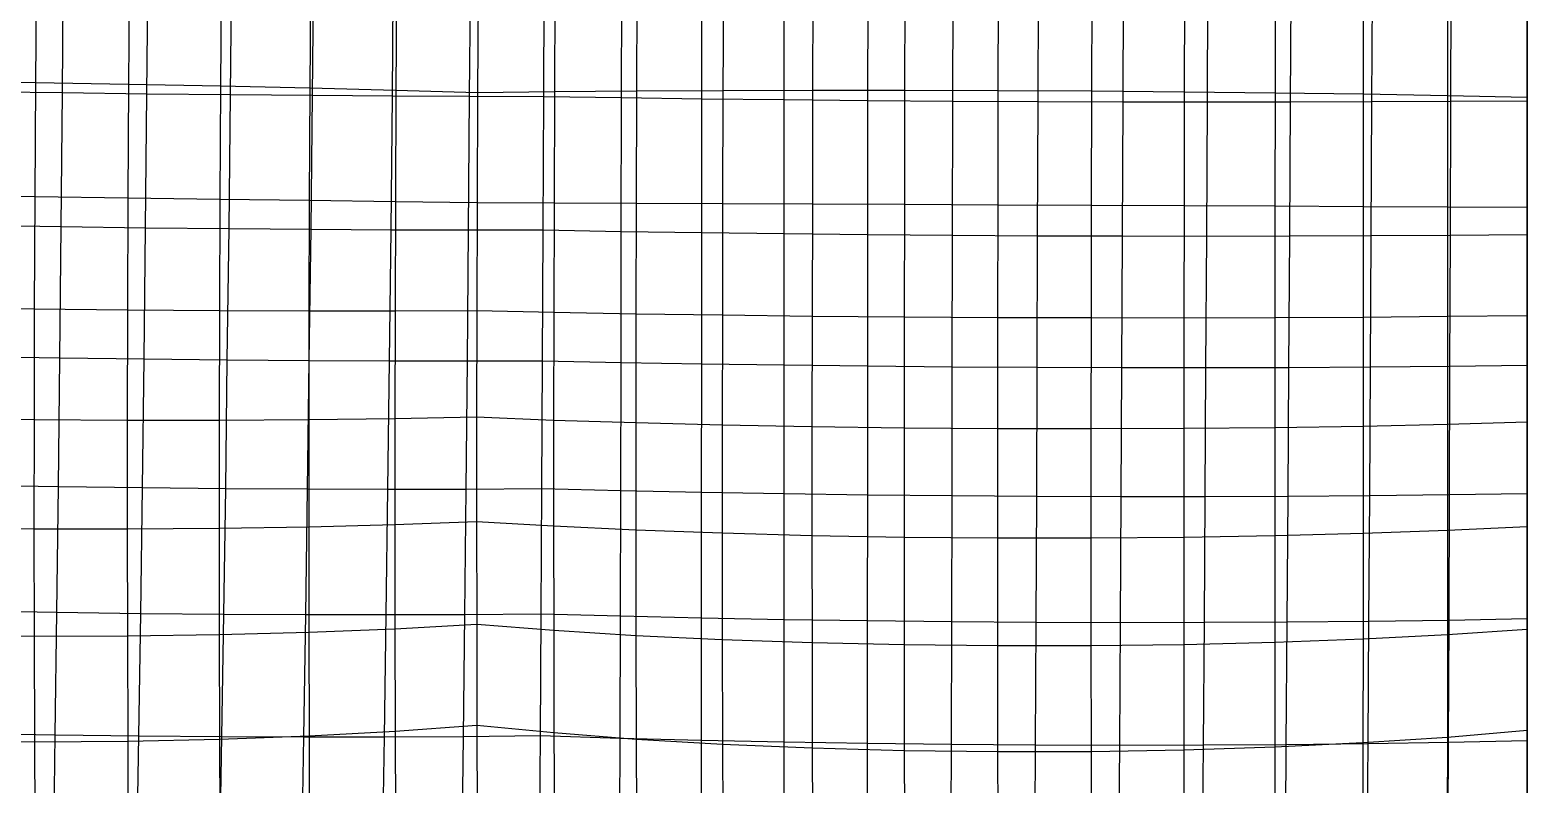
# Model space of a CAD drawing. Extents: x -429 to 429, y -1 to 209.
# Drawn here: x -37.22 to -0.01, y 36.26 to 55.01 of the extents above; entities that cross this region are included whole.
import ezdxf

# ---------------------------------------------------------------- set-up
doc = ezdxf.new("R2010")
doc.units = 0

msp = doc.modelspace()

# ---------------------------------------------------------------- linework, layer by layer
at = {"layer": 'default', "color": 5, "linetype": 'CONTINUOUS'}
for p, q in [((-37.06, 56.584, -25.895), (-37.082, 53.706, -26.003)), ((-34.745, 56.537, -25.692), (-34.765, 53.666, -25.799)), ((-32.465, 56.478, -25.246), (-32.483, 53.621, -25.353)), ((-30.244, 56.409, -24.563), (-30.261, 53.571, -24.669)), ((-28.107, 56.33, -23.649), (-28.123, 53.516, -23.754)), ((-26.079, 56.243, -22.517), (-26.093, 53.457, -22.62)), ((-26.079, 56.243, -22.517), (-26.093, 53.457, -22.62)), ((-24.168, 56.297, -23.834), (-24.181, 53.482, -23.939)), ((-22.128, 56.34, -24.943), (-22.14, 53.5, -25.049)), ((-19.982, 56.371, -25.831), (-19.993, 53.512, -25.939)), ((-17.754, 56.391, -26.489), (-17.764, 53.517, -26.597)), ((-15.469, 56.4, -26.908), (-15.478, 53.517, -27.016)), ((-13.151, 56.396, -27.085), (-13.159, 53.51, -27.193)), ((-10.828, 56.38, -27.017), (-10.835, 53.497, -27.125)), ((-8.524, 56.353, -26.705), (-8.53, 53.478, -26.813)), ((-6.266, 56.314, -26.152), (-6.27, 53.453, -26.26)), ((-4.077, 56.264, -25.366), (-4.08, 53.422, -25.472)), ((-1.984, 56.204, -24.353), (-1.985, 53.386, -24.458)), ((-0.008, 56.134, -23.126), (-0.008, 53.345, -23.23)), ((-39.406, 53.74, -25.962), (-37.082, 53.706, -26.003)), ((-37.082, 53.706, -26.003), (-37.098, 50.871, -26.041)), ((-37.082, 53.706, -26.003), (-34.765, 53.666, -25.799)), ((-34.765, 53.666, -25.799), (-34.781, 50.84, -25.837)), ((-34.765, 53.666, -25.799), (-32.483, 53.621, -25.353)), ((-32.483, 53.621, -25.353), (-32.497, 50.809, -25.391)), ((-32.483, 53.621, -25.353), (-30.261, 53.571, -24.669)), ((-30.261, 53.571, -24.669), (-30.274, 50.779, -24.706)), ((-30.261, 53.571, -24.669), (-28.123, 53.516, -23.754)), ((-28.123, 53.516, -23.754), (-28.135, 50.75, -23.791)), ((-28.123, 53.516, -23.754), (-26.093, 53.457, -22.62)), ((-26.093, 53.457, -22.62), (-26.104, 50.722, -22.657)), ((-26.093, 53.457, -22.62), (-26.104, 50.722, -22.657)), ((-26.093, 53.457, -22.62), (-24.181, 53.482, -23.939)), ((-24.181, 53.482, -23.939), (-24.191, 50.714, -23.976)), ((-24.181, 53.482, -23.939), (-22.14, 53.5, -25.049)), ((-22.14, 53.5, -25.049), (-22.149, 50.706, -25.087)), ((-22.14, 53.5, -25.049), (-19.993, 53.512, -25.939)), ((-19.993, 53.512, -25.939), (-20.002, 50.697, -25.977)), ((-19.993, 53.512, -25.939), (-17.764, 53.517, -26.597)), ((-17.764, 53.517, -26.597), (-17.772, 50.688, -26.635)), ((-17.764, 53.517, -26.597), (-15.478, 53.517, -27.016)), ((-15.478, 53.517, -27.016), (-15.485, 50.678, -27.055)), ((-15.478, 53.517, -27.016), (-13.159, 53.51, -27.193)), ((-13.159, 53.51, -27.193), (-13.165, 50.668, -27.232)), ((-13.159, 53.51, -27.193), (-10.835, 53.497, -27.125)), ((-10.835, 53.497, -27.125), (-10.84, 50.658, -27.164)), ((-10.835, 53.497, -27.125), (-8.53, 53.478, -26.813)), ((-8.53, 53.478, -26.813), (-8.534, 50.647, -26.851)), ((-8.53, 53.478, -26.813), (-6.27, 53.453, -26.26)), ((-6.27, 53.453, -26.26), (-6.273, 50.637, -26.298)), ((-6.27, 53.453, -26.26), (-4.08, 53.422, -25.472)), ((-4.08, 53.422, -25.472), (-4.082, 50.627, -25.51)), ((-4.08, 53.422, -25.472), (-1.985, 53.386, -24.458)), ((-1.985, 53.386, -24.458), (-1.987, 50.617, -24.496)), ((-1.985, 53.386, -24.458), (-0.008, 53.345, -23.23)), ((-0.008, 53.345, -23.23), (-0.008, 50.607, -23.267)), ((-39.424, 50.903, -26), (-37.098, 50.871, -26.041)), ((-37.098, 50.871, -26.041), (-37.109, 48.079, -26.008)), ((-37.098, 50.871, -26.041), (-34.781, 50.84, -25.837)), ((-34.781, 50.84, -25.837), (-34.791, 48.056, -25.804)), ((-34.781, 50.84, -25.837), (-32.497, 50.809, -25.391)), ((-32.497, 50.809, -25.391), (-32.508, 48.04, -25.358)), ((-32.497, 50.809, -25.391), (-30.274, 50.779, -24.706)), ((-30.274, 50.779, -24.706), (-30.283, 48.031, -24.673)), ((-30.274, 50.779, -24.706), (-28.135, 50.75, -23.791)), ((-28.135, 50.75, -23.791), (-28.143, 48.029, -23.759)), ((-28.135, 50.75, -23.791), (-26.104, 50.722, -22.657)), ((-26.104, 50.722, -22.657), (-26.111, 48.034, -22.624)), ((-26.104, 50.722, -22.657), (-26.111, 48.034, -22.624)), ((-26.104, 50.722, -22.657), (-24.191, 50.714, -23.976)), ((-24.191, 50.714, -23.976), (-24.198, 47.993, -23.944)), ((-24.191, 50.714, -23.976), (-22.149, 50.706, -25.087)), ((-22.149, 50.706, -25.087), (-22.156, 47.957, -25.054)), ((-22.149, 50.706, -25.087), (-20.002, 50.697, -25.977)), ((-20.002, 50.697, -25.977), (-20.008, 47.926, -25.944)), ((-20.002, 50.697, -25.977), (-17.772, 50.688, -26.635)), ((-17.772, 50.688, -26.635), (-17.777, 47.9, -26.602)), ((-17.772, 50.688, -26.635), (-15.485, 50.678, -27.055)), ((-15.485, 50.678, -27.055), (-15.49, 47.881, -27.022)), ((-15.485, 50.678, -27.055), (-13.165, 50.668, -27.232)), ((-13.165, 50.668, -27.232), (-13.17, 47.867, -27.199)), ((-13.165, 50.668, -27.232), (-10.84, 50.658, -27.164)), ((-10.84, 50.658, -27.164), (-10.844, 47.86, -27.13)), ((-10.84, 50.658, -27.164), (-8.534, 50.647, -26.851)), ((-8.534, 50.647, -26.851), (-8.537, 47.859, -26.818)), ((-8.534, 50.647, -26.851), (-6.273, 50.637, -26.298)), ((-6.273, 50.637, -26.298), (-6.275, 47.864, -26.265)), ((-6.273, 50.637, -26.298), (-4.082, 50.627, -25.51)), ((-4.082, 50.627, -25.51), (-4.084, 47.875, -25.477)), ((-4.082, 50.627, -25.51), (-1.987, 50.617, -24.496)), ((-1.987, 50.617, -24.496), (-0.008, 50.607, -23.267)), ((-1.987, 50.617, -24.496), (-1.987, 47.893, -24.463)), ((-0.008, 50.607, -23.267), (-0.008, 47.916, -23.235)), ((-39.436, 48.108, -25.967), (-37.109, 48.079, -26.008)), ((-37.109, 48.079, -26.008), (-37.116, 45.326, -25.902)), ((-37.109, 48.079, -26.008), (-34.791, 48.056, -25.804)), ((-34.791, 48.056, -25.804), (-34.798, 45.312, -25.698)), ((-34.791, 48.056, -25.804), (-32.508, 48.04, -25.358)), ((-32.508, 48.04, -25.358), (-32.513, 45.312, -25.252)), ((-32.508, 48.04, -25.358), (-30.283, 48.031, -24.673)), ((-30.283, 48.031, -24.673), (-30.289, 45.325, -24.569)), ((-30.283, 48.031, -24.673), (-28.143, 48.029, -23.759)), ((-28.143, 48.029, -23.759), (-28.148, 45.351, -23.655)), ((-28.143, 48.029, -23.759), (-26.111, 48.034, -22.624)), ((-26.111, 48.034, -22.624), (-26.115, 45.39, -22.522)), ((-26.111, 48.034, -22.624), (-26.115, 45.39, -22.522)), ((-26.111, 48.034, -22.624), (-24.198, 47.993, -23.944)), ((-24.198, 47.993, -23.944), (-24.202, 45.315, -23.84)), ((-24.198, 47.993, -23.944), (-22.156, 47.957, -25.054)), ((-22.156, 47.957, -25.054), (-22.16, 45.249, -24.95)), ((-22.156, 47.957, -25.054), (-20.008, 47.926, -25.944)), ((-20.008, 47.926, -25.944), (-20.011, 45.195, -25.838)), ((-20.008, 47.926, -25.944), (-17.777, 47.9, -26.602)), ((-17.777, 47.9, -26.602), (-17.781, 45.153, -26.496)), ((-17.777, 47.9, -26.602), (-15.49, 47.881, -27.022)), ((-15.49, 47.881, -27.022), (-15.493, 45.124, -26.916)), ((-15.49, 47.881, -27.022), (-13.17, 47.867, -27.199)), ((-13.17, 47.867, -27.199), (-13.172, 45.106, -27.092)), ((-13.17, 47.867, -27.199), (-10.844, 47.86, -27.13)), ((-10.844, 47.86, -27.13), (-10.846, 45.102, -27.024)), ((-10.844, 47.86, -27.13), (-8.537, 47.859, -26.818)), ((-8.537, 47.859, -26.818), (-8.539, 45.111, -26.712)), ((-8.537, 47.859, -26.818), (-6.275, 47.864, -26.265)), ((-6.275, 47.864, -26.265), (-6.277, 45.132, -26.159)), ((-6.275, 47.864, -26.265), (-4.084, 47.875, -25.477)), ((-4.084, 47.875, -25.477), (-4.085, 45.166, -25.372)), ((-4.084, 47.875, -25.477), (-1.987, 47.893, -24.463)), ((-1.987, 47.893, -24.463), (-1.988, 45.212, -24.36)), ((-1.987, 47.893, -24.463), (-0.008, 47.916, -23.235)), ((-0.008, 47.916, -23.235), (-0.008, 45.27, -23.132)), ((-39.443, 45.352, -25.861), (-37.116, 45.326, -25.902)), ((-37.116, 45.326, -25.902), (-37.118, 42.613, -25.722)), ((-37.116, 45.326, -25.902), (-34.798, 45.312, -25.698)), ((-34.798, 45.312, -25.698), (-34.799, 42.609, -25.519)), ((-34.798, 45.312, -25.698), (-32.513, 45.312, -25.252)), ((-32.513, 45.312, -25.252), (-32.515, 42.625, -25.074)), ((-32.513, 45.312, -25.252), (-30.289, 45.325, -24.569)), ((-30.289, 45.325, -24.569), (-30.29, 42.662, -24.392)), ((-30.289, 45.325, -24.569), (-28.148, 45.351, -23.655)), ((-28.148, 45.351, -23.655), (-28.149, 42.717, -23.48)), ((-28.148, 45.351, -23.655), (-26.115, 45.39, -22.522)), ((-26.115, 45.39, -22.522), (-26.116, 42.792, -22.349)), ((-26.115, 45.39, -22.522), (-26.116, 42.792, -22.349)), ((-26.115, 45.39, -22.522), (-24.202, 45.315, -23.84)), ((-24.202, 45.315, -23.84), (-24.203, 42.68, -23.665)), ((-24.202, 45.315, -23.84), (-22.16, 45.249, -24.95)), ((-22.16, 45.249, -24.95), (-22.161, 42.584, -24.772)), ((-22.16, 45.249, -24.95), (-20.011, 45.195, -25.838)), ((-20.011, 45.195, -25.838), (-20.012, 42.506, -25.659)), ((-20.011, 45.195, -25.838), (-17.781, 45.153, -26.496)), ((-17.781, 45.153, -26.496), (-17.782, 42.447, -26.316)), ((-17.781, 45.153, -26.496), (-15.493, 45.124, -26.916)), ((-15.493, 45.124, -26.916), (-13.172, 45.106, -27.092)), ((-15.493, 45.124, -26.916), (-15.493, 42.406, -26.735)), ((-13.172, 45.106, -27.092), (-13.173, 42.386, -26.911)), ((-13.172, 45.106, -27.092), (-10.846, 45.102, -27.024)), ((-10.846, 45.102, -27.024), (-10.847, 42.385, -26.843)), ((-10.846, 45.102, -27.024), (-8.539, 45.111, -26.712)), ((-8.539, 45.111, -26.712), (-6.277, 45.132, -26.159)), ((-8.539, 45.111, -26.712), (-8.539, 42.403, -26.532)), ((-6.277, 45.132, -26.159), (-4.085, 45.166, -25.372)), ((-6.277, 45.132, -26.159), (-6.277, 42.442, -25.98)), ((-4.085, 45.166, -25.372), (-1.988, 45.212, -24.36)), ((-4.085, 45.166, -25.372), (-4.085, 42.499, -25.195)), ((-1.988, 45.212, -24.36), (-0.008, 45.27, -23.132)), ((-1.988, 45.212, -24.36), (-1.988, 42.575, -24.184)), ((-0.008, 45.27, -23.132), (-0.008, 42.669, -22.959)), ((-28.149, 42.717, -23.48), (-26.116, 42.792, -22.349)), ((-26.116, 42.792, -22.349), (-24.203, 42.68, -23.665)), ((-26.116, 42.792, -22.349), (-26.114, 40.238, -22.105)), ((-26.116, 42.792, -22.349), (-26.114, 40.238, -22.105)), ((-39.445, 42.636, -25.68), (-37.118, 42.613, -25.722)), ((-37.118, 42.613, -25.722), (-34.799, 42.609, -25.519)), ((-37.118, 42.613, -25.722), (-37.114, 39.94, -25.466)), ((-34.799, 42.609, -25.519), (-32.515, 42.625, -25.074)), ((-34.799, 42.609, -25.519), (-34.796, 39.947, -25.264)), ((-32.515, 42.625, -25.074), (-30.29, 42.662, -24.392)), ((-32.515, 42.625, -25.074), (-32.512, 39.98, -24.821)), ((-30.29, 42.662, -24.392), (-28.149, 42.717, -23.48)), ((-30.29, 42.662, -24.392), (-30.287, 40.04, -24.141)), ((-28.149, 42.717, -23.48), (-28.147, 40.126, -23.232)), ((-24.203, 42.68, -23.665), (-22.161, 42.584, -24.772)), ((-24.203, 42.68, -23.665), (-24.201, 40.088, -23.417)), ((-22.161, 42.584, -24.772), (-20.012, 42.506, -25.659)), ((-22.161, 42.584, -24.772), (-22.159, 39.961, -24.521)), ((-20.012, 42.506, -25.659), (-17.782, 42.447, -26.316)), ((-20.012, 42.506, -25.659), (-20.011, 39.859, -25.406)), ((-17.782, 42.447, -26.316), (-15.493, 42.406, -26.735)), ((-17.782, 42.447, -26.316), (-17.78, 39.781, -26.061)), ((-8.539, 42.403, -26.532), (-6.277, 42.442, -25.98)), ((-6.277, 42.442, -25.98), (-4.085, 42.499, -25.195)), ((-6.277, 42.442, -25.98), (-6.277, 39.793, -25.727)), ((-4.085, 42.499, -25.195), (-1.988, 42.575, -24.184)), ((-4.085, 42.499, -25.195), (-4.085, 39.875, -24.943)), ((-1.988, 42.575, -24.184), (-0.008, 42.669, -22.959)), ((-1.988, 42.575, -24.184), (-1.988, 39.982, -23.936)), ((-0.008, 42.669, -22.959), (-0.008, 40.113, -22.714)), ((-15.493, 42.406, -26.735), (-13.173, 42.386, -26.911)), ((-15.493, 42.406, -26.735), (-15.492, 39.73, -26.478)), ((-13.173, 42.386, -26.911), (-10.847, 42.385, -26.843)), ((-13.173, 42.386, -26.911), (-13.172, 39.705, -26.655)), ((-10.847, 42.385, -26.843), (-8.539, 42.403, -26.532)), ((-10.847, 42.385, -26.843), (-10.846, 39.708, -26.587)), ((-8.539, 42.403, -26.532), (-8.539, 39.737, -26.277)), ((-28.147, 40.126, -23.232), (-26.114, 40.238, -22.105)), ((-26.114, 40.238, -22.105), (-24.201, 40.088, -23.417)), ((-26.114, 40.238, -22.105), (-26.108, 37.727, -21.789)), ((-26.114, 40.238, -22.105), (-26.108, 37.727, -21.789)), ((-39.441, 39.961, -25.425), (-37.114, 39.94, -25.466)), ((-37.114, 39.94, -25.466), (-34.796, 39.947, -25.264)), ((-37.114, 39.94, -25.466), (-37.106, 37.312, -25.117)), ((-34.796, 39.947, -25.264), (-32.512, 39.98, -24.821)), ((-34.796, 39.947, -25.264), (-34.789, 37.328, -24.918)), ((-32.512, 39.98, -24.821), (-30.287, 40.04, -24.141)), ((-32.512, 39.98, -24.821), (-32.506, 37.379, -24.48)), ((-30.287, 40.04, -24.141), (-28.147, 40.126, -23.232)), ((-30.287, 40.04, -24.141), (-30.282, 37.463, -23.806)), ((-28.147, 40.126, -23.232), (-28.142, 37.58, -22.906)), ((-24.201, 40.088, -23.417), (-22.159, 39.961, -24.521)), ((-24.201, 40.088, -23.417), (-24.194, 37.541, -23.091)), ((-22.159, 39.961, -24.521), (-20.011, 39.859, -25.406)), ((-22.159, 39.961, -24.521), (-22.151, 37.382, -24.187)), ((-20.011, 39.859, -25.406), (-17.78, 39.781, -26.061)), ((-20.011, 39.859, -25.406), (-20.003, 37.255, -25.065)), ((-6.277, 39.793, -25.727), (-4.085, 39.875, -24.943)), ((-4.085, 39.875, -24.943), (-4.087, 37.294, -24.608)), ((-4.085, 39.875, -24.943), (-1.988, 39.982, -23.936)), ((-1.988, 39.982, -23.936), (-1.989, 37.432, -23.609)), ((-1.988, 39.982, -23.936), (-0.008, 40.113, -22.714)), ((-0.008, 40.113, -22.714), (-0.008, 37.6, -22.398)), ((-17.78, 39.781, -26.061), (-15.492, 39.73, -26.478)), ((-17.78, 39.781, -26.061), (-17.774, 37.16, -25.714)), ((-15.492, 39.73, -26.478), (-13.172, 39.705, -26.655)), ((-15.492, 39.73, -26.478), (-15.487, 37.098, -26.129)), ((-13.172, 39.705, -26.655), (-10.846, 39.708, -26.587)), ((-13.172, 39.705, -26.655), (-13.169, 37.069, -26.304)), ((-10.846, 39.708, -26.587), (-8.539, 39.737, -26.277)), ((-10.846, 39.708, -26.587), (-10.844, 37.075, -26.237)), ((-8.539, 39.737, -26.277), (-6.277, 39.793, -25.727)), ((-8.539, 39.737, -26.277), (-8.539, 37.115, -25.93)), ((-6.277, 39.793, -25.727), (-6.278, 37.188, -25.385)), ((-28.142, 37.58, -22.906), (-26.108, 37.727, -21.789)), ((-26.108, 37.727, -21.789), (-24.194, 37.541, -23.091)), ((-26.108, 37.727, -21.789), (-26.099, 35.262, -21.403)), ((-26.108, 37.727, -21.789), (-26.099, 35.262, -21.403)), ((-1.989, 37.432, -23.609), (-0.008, 37.6, -22.398)), ((-0.008, 37.6, -22.398), (-0.008, 35.132, -22.011)), ((-39.431, 37.33, -25.075), (-37.106, 37.312, -25.117)), ((-37.106, 37.312, -25.117), (-34.789, 37.328, -24.918)), ((-37.106, 37.312, -25.117), (-37.092, 34.73, -24.686)), ((-34.789, 37.328, -24.918), (-32.506, 37.379, -24.48)), ((-34.789, 37.328, -24.918), (-34.778, 34.756, -24.491)), ((-32.506, 37.379, -24.48), (-30.282, 37.463, -23.806)), ((-32.506, 37.379, -24.48), (-32.497, 34.824, -24.059)), ((-30.282, 37.463, -23.806), (-28.142, 37.58, -22.906)), ((-30.282, 37.463, -23.806), (-30.274, 34.931, -23.395)), ((-28.142, 37.58, -22.906), (-28.134, 35.078, -22.506)), ((-24.194, 37.541, -23.091), (-22.151, 37.382, -24.187)), ((-24.194, 37.541, -23.091), (-24.182, 35.038, -22.691)), ((-22.151, 37.382, -24.187), (-20.003, 37.255, -25.065)), ((-22.151, 37.382, -24.187), (-22.139, 34.849, -23.775)), ((-20.003, 37.255, -25.065), (-17.774, 37.16, -25.714)), ((-20.003, 37.255, -25.065), (-19.992, 34.698, -24.644)), ((-6.278, 37.188, -25.385), (-4.087, 37.294, -24.608)), ((-4.087, 37.294, -24.608), (-4.089, 34.759, -24.196)), ((-4.087, 37.294, -24.608), (-1.989, 37.432, -23.609)), ((-1.989, 37.432, -23.609), (-1.991, 34.928, -23.209)), ((-17.774, 37.16, -25.714), (-15.487, 37.098, -26.129)), ((-17.774, 37.16, -25.714), (-17.764, 34.584, -25.286)), ((-15.487, 37.098, -26.129), (-13.169, 37.069, -26.304)), ((-15.487, 37.098, -26.129), (-15.479, 34.512, -25.697)), ((-13.169, 37.069, -26.304), (-10.844, 37.075, -26.237)), ((-13.169, 37.069, -26.304), (-13.163, 34.479, -25.87)), ((-10.844, 37.075, -26.237), (-8.539, 37.115, -25.93)), ((-10.844, 37.075, -26.237), (-10.841, 34.488, -25.805)), ((-8.539, 37.115, -25.93), (-6.278, 37.188, -25.385)), ((-8.539, 37.115, -25.93), (-8.538, 34.539, -25.502)), ((-6.278, 37.188, -25.385), (-6.279, 34.629, -24.963))]:
    msp.add_line(p, q, dxfattribs=at)
at = {"layer": 'default', "color": 3, "linetype": 'CONTINUOUS'}
for p, q in [((-36.412, 53.455, 18.339), (-36.384, 56.844, 18.49)), ((-34.311, 53.429, 18.114), (-34.28, 56.818, 18.262)), ((-32.234, 53.406, 17.72), (-32.201, 56.796, 17.861)), ((-30.196, 53.388, 17.159), (-30.163, 56.777, 17.289)), ((-28.21, 53.375, 16.436), (-28.18, 56.763, 16.55)), ((-26.289, 53.366, 15.554), (-26.265, 56.753, 15.649)), ((-24.446, 53.362, 14.52), (-24.431, 56.747, 14.593)), ((-24.446, 53.362, 14.52), (-24.431, 56.747, 14.593)), ((-22.515, 53.332, 15.39), (-22.507, 56.72, 15.486)), ((-20.519, 53.305, 16.102), (-20.515, 56.696, 16.217)), ((-18.473, 53.282, 16.649), (-18.47, 56.675, 16.78)), ((-16.389, 53.263, 17.029), (-16.384, 56.657, 17.172)), ((-14.281, 53.247, 17.239), (-14.274, 56.642, 17.389)), ((-12.162, 53.236, 17.279), (-12.152, 56.632, 17.43)), ((-10.048, 53.229, 17.146), (-10.035, 56.624, 17.296)), ((-7.951, 53.225, 16.843), (-7.935, 56.621, 16.986)), ((-5.885, 53.226, 16.372), (-5.869, 56.621, 16.503)), ((-3.864, 53.232, 15.735), (-3.85, 56.624, 15.851)), ((-1.901, 53.241, 14.937), (-1.892, 56.632, 15.033)), ((-0.008, 53.254, 13.983), (-0.008, 56.643, 14.056)), ((-38.526, 53.486, 18.393), (-36.412, 53.455, 18.339)), ((-36.443, 50.124, 18.154), (-36.412, 53.455, 18.339)), ((-36.412, 53.455, 18.339), (-34.311, 53.429, 18.114)), ((-34.344, 50.097, 17.932), (-34.311, 53.429, 18.114)), ((-34.311, 53.429, 18.114), (-32.234, 53.406, 17.72)), ((-32.27, 50.075, 17.547), (-32.234, 53.406, 17.72)), ((-32.234, 53.406, 17.72), (-30.196, 53.388, 17.159)), ((-30.232, 50.058, 17.001), (-30.196, 53.388, 17.159)), ((-30.196, 53.388, 17.159), (-28.21, 53.375, 16.436)), ((-28.243, 50.047, 16.297), (-28.21, 53.375, 16.436)), ((-28.21, 53.375, 16.436), (-26.289, 53.366, 15.554)), ((-26.315, 50.041, 15.44), (-26.289, 53.366, 15.554)), ((-26.289, 53.366, 15.554), (-24.446, 53.362, 14.52)), ((-24.461, 50.04, 14.434), (-24.446, 53.362, 14.52)), ((-24.461, 50.04, 14.434), (-24.446, 53.362, 14.52)), ((-24.446, 53.362, 14.52), (-22.515, 53.332, 15.39)), ((-22.521, 50.006, 15.275), (-22.515, 53.332, 15.39)), ((-22.515, 53.332, 15.39), (-20.519, 53.305, 16.102)), ((-20.522, 49.975, 15.961), (-20.519, 53.305, 16.102)), ((-20.519, 53.305, 16.102), (-18.473, 53.282, 16.649)), ((-18.475, 49.949, 16.489), (-18.473, 53.282, 16.649)), ((-18.473, 53.282, 16.649), (-16.389, 53.263, 17.029)), ((-16.392, 49.927, 16.855), (-16.389, 53.263, 17.029)), ((-16.389, 53.263, 17.029), (-14.281, 53.247, 17.239)), ((-14.287, 49.91, 17.057), (-14.281, 53.247, 17.239)), ((-14.281, 53.247, 17.239), (-12.162, 53.236, 17.279)), ((-12.173, 49.898, 17.093), (-12.162, 53.236, 17.279)), ((-12.162, 53.236, 17.279), (-10.048, 53.229, 17.146)), ((-10.062, 49.891, 16.964), (-10.048, 53.229, 17.146)), ((-10.048, 53.229, 17.146), (-7.951, 53.225, 16.843)), ((-7.968, 49.889, 16.67), (-7.951, 53.225, 16.843)), ((-7.951, 53.225, 16.843), (-5.885, 53.226, 16.372)), ((-5.903, 49.892, 16.213), (-5.885, 53.226, 16.372)), ((-5.885, 53.226, 16.372), (-3.864, 53.232, 15.735)), ((-3.88, 49.899, 15.595), (-3.864, 53.232, 15.735)), ((-3.864, 53.232, 15.735), (-1.901, 53.241, 14.937)), ((-1.911, 49.912, 14.822), (-1.901, 53.241, 14.937)), ((-1.901, 53.241, 14.937), (-0.008, 53.254, 13.983)), ((-0.008, 49.929, 13.896), (-0.008, 53.254, 13.983)), ((-38.552, 50.156, 18.211), (-36.443, 50.124, 18.154)), ((-36.476, 46.859, 17.912), (-36.443, 50.124, 18.154)), ((-36.443, 50.124, 18.154), (-34.344, 50.097, 17.932)), ((-34.383, 46.832, 17.695), (-34.344, 50.097, 17.932)), ((-34.344, 50.097, 17.932), (-32.27, 50.075, 17.547)), ((-32.312, 46.811, 17.322), (-32.27, 50.075, 17.547)), ((-32.27, 50.075, 17.547), (-30.232, 50.058, 17.001)), ((-30.274, 46.796, 16.795), (-30.232, 50.058, 17.001)), ((-30.232, 50.058, 17.001), (-28.243, 50.047, 16.297)), ((-28.282, 46.787, 16.118), (-28.243, 50.047, 16.297)), ((-28.243, 50.047, 16.297), (-26.315, 50.041, 15.44)), ((-26.345, 46.785, 15.294), (-26.315, 50.041, 15.44)), ((-26.315, 50.041, 15.44), (-24.461, 50.04, 14.434)), ((-24.476, 46.789, 14.327), (-24.461, 50.04, 14.434)), ((-24.476, 46.789, 14.327), (-24.461, 50.04, 14.434)), ((-24.461, 50.04, 14.434), (-22.521, 50.006, 15.275)), ((-22.526, 46.748, 15.128), (-22.521, 50.006, 15.275)), ((-22.521, 50.006, 15.275), (-20.522, 49.975, 15.961)), ((-20.522, 49.975, 15.961), (-18.475, 49.949, 16.489)), ((-20.522, 46.713, 15.78), (-20.522, 49.975, 15.961)), ((-18.475, 49.949, 16.489), (-16.392, 49.927, 16.855)), ((-18.474, 46.683, 16.281), (-18.475, 49.949, 16.489)), ((-16.394, 46.658, 16.627), (-16.392, 49.927, 16.855)), ((-16.392, 49.927, 16.855), (-14.287, 49.91, 17.057)), ((-14.294, 46.64, 16.817), (-14.287, 49.91, 17.057)), ((-14.287, 49.91, 17.057), (-12.173, 49.898, 17.093)), ((-12.185, 46.627, 16.85), (-12.173, 49.898, 17.093)), ((-12.173, 49.898, 17.093), (-10.062, 49.891, 16.964)), ((-10.079, 46.62, 16.725), (-10.062, 49.891, 16.964)), ((-10.062, 49.891, 16.964), (-7.968, 49.889, 16.67)), ((-7.989, 46.619, 16.443), (-7.968, 49.889, 16.67)), ((-7.968, 49.889, 16.67), (-5.903, 49.892, 16.213)), ((-5.925, 46.624, 16.005), (-5.903, 49.892, 16.213)), ((-5.903, 49.892, 16.213), (-3.88, 49.899, 15.595)), ((-3.899, 46.635, 15.415), (-3.88, 49.899, 15.595)), ((-3.88, 49.899, 15.595), (-1.911, 49.912, 14.822)), ((-1.924, 46.652, 14.675), (-1.911, 49.912, 14.822)), ((-1.911, 49.912, 14.822), (-0.008, 49.929, 13.896)), ((-0.008, 46.675, 13.789), (-0.008, 49.929, 13.896)), ((-38.579, 46.893, 17.973), (-36.476, 46.859, 17.912)), ((-36.51, 43.661, 17.649), (-36.476, 46.859, 17.912)), ((-36.476, 46.859, 17.912), (-34.383, 46.832, 17.695)), ((-34.421, 43.633, 17.436), (-34.383, 46.832, 17.695)), ((-34.383, 46.832, 17.695), (-32.312, 46.811, 17.322)), ((-32.353, 43.613, 17.074), (-32.312, 46.811, 17.322)), ((-32.312, 46.811, 17.322), (-30.274, 46.796, 16.795)), ((-30.316, 43.601, 16.566), (-30.274, 46.796, 16.795)), ((-30.274, 46.796, 16.795), (-28.282, 46.787, 16.118)), ((-28.32, 43.596, 15.914), (-28.282, 46.787, 16.118)), ((-28.282, 46.787, 16.118), (-26.345, 46.785, 15.294)), ((-26.376, 43.598, 15.122), (-26.345, 46.785, 15.294)), ((-26.345, 46.785, 15.294), (-24.476, 46.789, 14.327)), ((-24.493, 43.608, 14.192), (-24.476, 46.789, 14.327)), ((-24.493, 43.608, 14.192), (-24.476, 46.789, 14.327)), ((-24.476, 46.789, 14.327), (-22.526, 46.748, 15.128)), ((-22.533, 43.56, 14.954), (-22.526, 46.748, 15.128)), ((-22.526, 46.748, 15.128), (-20.522, 46.713, 15.78)), ((-20.523, 43.519, 15.575), (-20.522, 46.713, 15.78)), ((-20.522, 46.713, 15.78), (-18.474, 46.683, 16.281)), ((-18.474, 46.683, 16.281), (-16.394, 46.658, 16.627)), ((-18.474, 43.484, 16.05), (-18.474, 46.683, 16.281)), ((-16.396, 43.457, 16.378), (-16.394, 46.658, 16.627)), ((-16.394, 46.658, 16.627), (-14.294, 46.64, 16.817)), ((-14.3, 43.436, 16.556), (-14.294, 46.64, 16.817)), ((-14.294, 46.64, 16.817), (-12.185, 46.627, 16.85)), ((-12.196, 43.422, 16.585), (-12.185, 46.627, 16.85)), ((-12.185, 46.627, 16.85), (-10.079, 46.62, 16.725)), ((-10.095, 43.416, 16.464), (-10.079, 46.62, 16.725)), ((-10.079, 46.62, 16.725), (-7.989, 46.619, 16.443)), ((-8.008, 43.416, 16.193), (-7.989, 46.619, 16.443)), ((-7.989, 46.619, 16.443), (-5.925, 46.624, 16.005)), ((-5.946, 43.424, 15.774), (-5.925, 46.624, 16.005)), ((-5.925, 46.624, 16.005), (-3.899, 46.635, 15.415)), ((-3.918, 43.439, 15.21), (-3.899, 46.635, 15.415)), ((-3.899, 46.635, 15.415), (-1.924, 46.652, 14.675)), ((-1.935, 43.461, 14.502), (-1.924, 46.652, 14.675)), ((-1.924, 46.652, 14.675), (-0.008, 46.675, 13.789)), ((-0.008, 43.49, 13.654), (-0.008, 46.675, 13.789)), ((-38.608, 43.695, 17.713), (-36.51, 43.661, 17.649)), ((-36.547, 40.533, 17.338), (-36.51, 43.661, 17.649)), ((-36.51, 43.661, 17.649), (-34.421, 43.633, 17.436)), ((-34.463, 40.506, 17.129), (-34.421, 43.633, 17.436)), ((-34.421, 43.633, 17.436), (-32.353, 43.613, 17.074)), ((-32.398, 40.487, 16.781), (-32.353, 43.613, 17.074)), ((-32.353, 43.613, 17.074), (-30.316, 43.601, 16.566)), ((-30.361, 40.477, 16.294), (-30.316, 43.601, 16.566)), ((-30.316, 43.601, 16.566), (-28.32, 43.596, 15.914)), ((-28.361, 40.475, 15.67), (-28.32, 43.596, 15.914)), ((-28.32, 43.596, 15.914), (-26.376, 43.598, 15.122)), ((-26.408, 40.482, 14.914), (-26.376, 43.598, 15.122)), ((-26.376, 43.598, 15.122), (-24.493, 43.608, 14.192)), ((-24.51, 40.498, 14.028), (-24.493, 43.608, 14.192)), ((-24.51, 40.498, 14.028), (-24.493, 43.608, 14.192)), ((-24.493, 43.608, 14.192), (-22.533, 43.56, 14.954)), ((-22.54, 40.443, 14.745), (-22.533, 43.56, 14.954)), ((-22.533, 43.56, 14.954), (-20.523, 43.519, 15.575)), ((-20.525, 40.396, 15.329), (-20.523, 43.519, 15.575)), ((-20.523, 43.519, 15.575), (-18.474, 43.484, 16.05)), ((-18.475, 40.357, 15.775), (-18.474, 43.484, 16.05)), ((-18.474, 43.484, 16.05), (-16.396, 43.457, 16.378)), ((-16.399, 40.326, 16.082), (-16.396, 43.457, 16.378)), ((-16.396, 43.457, 16.378), (-14.3, 43.436, 16.556)), ((-14.307, 40.303, 16.248), (-14.3, 43.436, 16.556)), ((-14.3, 43.436, 16.556), (-12.196, 43.422, 16.585)), ((-12.209, 40.288, 16.273), (-12.196, 43.422, 16.585)), ((-12.196, 43.422, 16.585), (-10.095, 43.416, 16.464)), ((-10.113, 40.282, 16.156), (-10.095, 43.416, 16.464)), ((-10.095, 43.416, 16.464), (-8.008, 43.416, 16.193)), ((-8.029, 40.285, 15.898), (-8.008, 43.416, 16.193)), ((-8.008, 43.416, 16.193), (-5.946, 43.424, 15.774)), ((-5.968, 40.295, 15.5), (-5.946, 43.424, 15.774)), ((-5.946, 43.424, 15.774), (-3.918, 43.439, 15.21)), ((-3.938, 40.314, 14.964), (-3.918, 43.439, 15.21)), ((-3.918, 43.439, 15.21), (-1.935, 43.461, 14.502)), ((-1.948, 40.342, 14.293), (-1.935, 43.461, 14.502)), ((-1.935, 43.461, 14.502), (-0.008, 43.49, 13.654)), ((-0.008, 40.377, 13.489), (-0.008, 43.49, 13.654)), ((-38.64, 40.569, 17.406), (-36.547, 40.533, 17.338)), ((-36.587, 37.488, 16.964), (-36.547, 40.533, 17.338)), ((-36.547, 40.533, 17.338), (-34.463, 40.506, 17.129)), ((-34.509, 37.46, 16.761), (-34.463, 40.506, 17.129)), ((-34.463, 40.506, 17.129), (-32.398, 40.487, 16.781)), ((-32.447, 37.442, 16.428), (-32.398, 40.487, 16.781)), ((-32.398, 40.487, 16.781), (-30.361, 40.477, 16.294)), ((-30.41, 37.434, 15.966), (-30.361, 40.477, 16.294)), ((-30.361, 40.477, 16.294), (-28.361, 40.475, 15.67)), ((-28.407, 37.436, 15.377), (-28.361, 40.475, 15.67)), ((-28.361, 40.475, 15.67), (-26.408, 40.482, 14.914)), ((-26.444, 37.447, 14.664), (-26.408, 40.482, 14.914)), ((-26.408, 40.482, 14.914), (-24.51, 40.498, 14.028)), ((-24.529, 37.468, 13.829), (-24.51, 40.498, 14.028)), ((-24.529, 37.468, 13.829), (-24.51, 40.498, 14.028)), ((-24.51, 40.498, 14.028), (-22.54, 40.443, 14.745)), ((-22.547, 37.407, 14.494), (-22.54, 40.443, 14.745)), ((-22.54, 40.443, 14.745), (-20.525, 40.396, 15.329)), ((-20.526, 37.354, 15.033), (-20.525, 40.396, 15.329)), ((-20.525, 40.396, 15.329), (-18.475, 40.357, 15.775)), ((-18.475, 40.357, 15.775), (-16.399, 40.326, 16.082)), ((-18.475, 37.311, 15.445), (-18.475, 40.357, 15.775)), ((-16.402, 37.277, 15.726), (-16.399, 40.326, 16.082)), ((-16.399, 40.326, 16.082), (-14.307, 40.303, 16.248)), ((-14.315, 37.252, 15.877), (-14.307, 40.303, 16.248)), ((-14.307, 40.303, 16.248), (-12.209, 40.288, 16.273)), ((-12.222, 37.237, 15.897), (-12.209, 40.288, 16.273)), ((-12.209, 40.288, 16.273), (-10.113, 40.282, 16.156)), ((-10.132, 37.231, 15.785), (-10.113, 40.282, 16.156)), ((-10.113, 40.282, 16.156), (-8.029, 40.285, 15.898)), ((-8.053, 37.235, 15.543), (-8.029, 40.285, 15.898)), ((-8.029, 40.285, 15.898), (-5.968, 40.295, 15.5)), ((-5.993, 37.248, 15.17), (-5.968, 40.295, 15.5)), ((-5.968, 40.295, 15.5), (-3.938, 40.314, 14.964)), ((-3.96, 37.271, 14.669), (-3.938, 40.314, 14.964)), ((-3.938, 40.314, 14.964), (-1.948, 40.342, 14.293)), ((-1.963, 37.303, 14.042), (-1.948, 40.342, 14.293)), ((-1.948, 40.342, 14.293), (-0.008, 40.377, 13.489)), ((-0.008, 37.345, 13.29), (-0.008, 40.377, 13.489)), ((-38.674, 37.525, 17.037), (-36.587, 37.488, 16.964)), ((-36.63, 34.532, 16.554), (-36.587, 37.488, 16.964)), ((-36.587, 37.488, 16.964), (-34.509, 37.46, 16.761)), ((-34.556, 34.504, 16.356), (-34.509, 37.46, 16.761)), ((-34.509, 37.46, 16.761), (-32.447, 37.442, 16.428)), ((-32.497, 34.487, 16.038), (-32.447, 37.442, 16.428)), ((-32.447, 37.442, 16.428), (-30.41, 37.434, 15.966)), ((-30.46, 34.481, 15.602), (-30.41, 37.434, 15.966)), ((-30.41, 37.434, 15.966), (-28.407, 37.436, 15.377)), ((-28.452, 34.486, 15.047), (-28.407, 37.436, 15.377)), ((-28.407, 37.436, 15.377), (-26.444, 37.447, 14.664)), ((-26.48, 34.502, 14.378), (-26.444, 37.447, 14.664)), ((-26.444, 37.447, 14.664), (-24.529, 37.468, 13.829)), ((-24.549, 34.528, 13.595), (-24.529, 37.468, 13.829)), ((-24.549, 34.528, 13.595), (-24.529, 37.468, 13.829)), ((-24.529, 37.468, 13.829), (-22.547, 37.407, 14.494)), ((-22.556, 34.46, 14.207), (-22.547, 37.407, 14.494)), ((-22.547, 37.407, 14.494), (-20.526, 37.354, 15.033)), ((-20.529, 34.402, 14.701), (-20.526, 37.354, 15.033)), ((-20.526, 37.354, 15.033), (-18.475, 37.311, 15.445)), ((-18.477, 34.355, 15.078), (-18.475, 37.311, 15.445)), ((-18.475, 37.311, 15.445), (-16.402, 37.277, 15.726)), ((-16.406, 34.318, 15.334), (-16.402, 37.277, 15.726)), ((-16.402, 37.277, 15.726), (-14.315, 37.252, 15.877)), ((-14.324, 34.291, 15.47), (-14.315, 37.252, 15.877)), ((-14.315, 37.252, 15.877), (-12.222, 37.237, 15.897)), ((-12.236, 34.275, 15.485), (-12.222, 37.237, 15.897)), ((-12.222, 37.237, 15.897), (-10.132, 37.231, 15.785)), ((-10.151, 34.27, 15.379), (-10.132, 37.231, 15.785)), ((-10.132, 37.231, 15.785), (-8.053, 37.235, 15.543)), ((-8.076, 34.275, 15.151), (-8.053, 37.235, 15.543)), ((-8.053, 37.235, 15.543), (-5.993, 37.248, 15.17)), ((-6.017, 34.291, 14.804), (-5.993, 37.248, 15.17)), ((-5.993, 37.248, 15.17), (-3.96, 37.271, 14.669)), ((-3.981, 34.317, 14.338), (-3.96, 37.271, 14.669)), ((-3.96, 37.271, 14.669), (-1.963, 37.303, 14.042)), ((-1.976, 34.354, 13.754), (-1.963, 37.303, 14.042)), ((-1.963, 37.303, 14.042), (-0.008, 37.345, 13.29)), ((-0.008, 34.402, 13.055), (-0.008, 37.345, 13.29))]:
    msp.add_line(p, q, dxfattribs=at)

doc.saveas('drawing.dxf')
